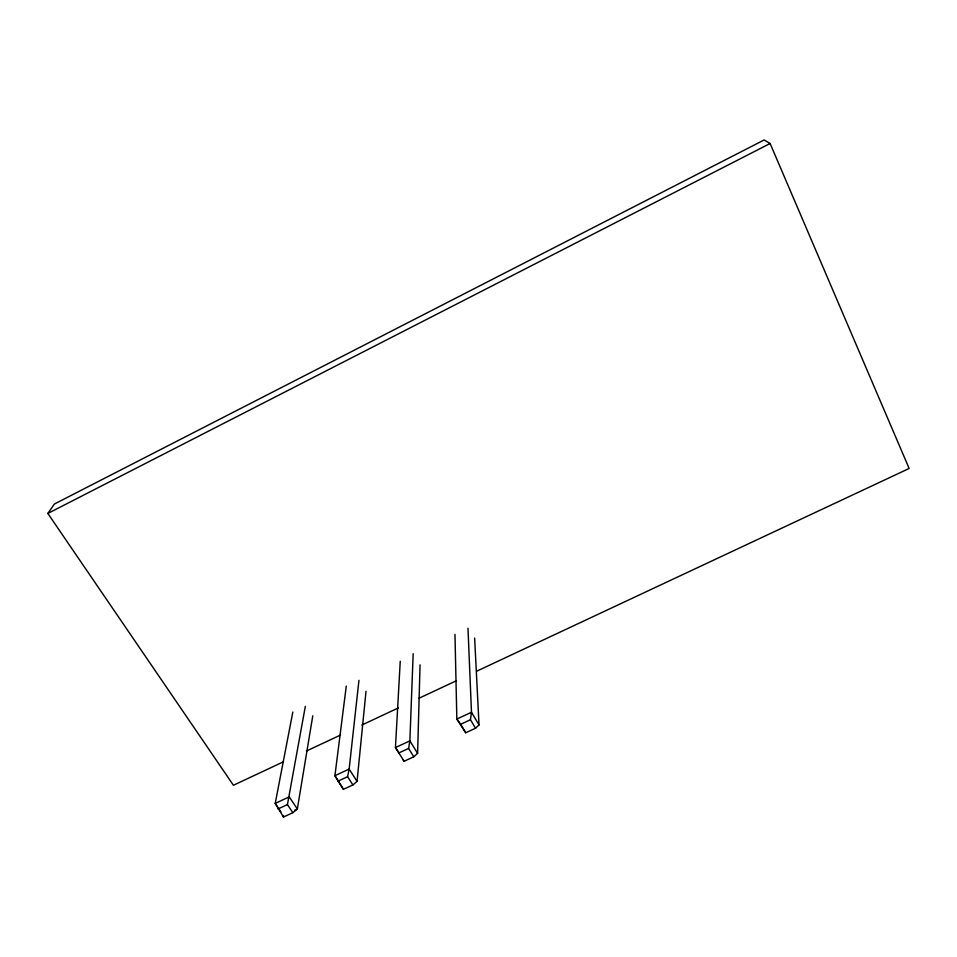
<?xml version="1.0" encoding="UTF-8"?>
<svg xmlns="http://www.w3.org/2000/svg" width="957" height="957" viewBox="0 0 957 957"><rect width="100%" height="100%" fill="white"/><g stroke="black" fill="none" stroke-linecap="round" stroke-linejoin="round"><path stroke-width="1.44" d="M403.22 760.025L404.129 761.258L413.771 756.796L417.599 753.362L420.051 664.876M413.173 653.703L409.871 740.874L408.591 748.434L413.771 756.796M400.241 661.275L395.444 747.573L404.129 761.258M346.278 686.085L334.914 775.684L343.384 789.334L352.894 784.943L357.045 781.379L366.005 691.337M358.947 680.331L349.138 769.081L347.582 776.713L352.894 784.943M454.97 634.395L456.848 719.054L465.748 732.763L475.533 728.241L470.461 719.748L471.478 712.259L467.985 628.223M312.783 715.764L297.328 809L292.866 812.696L283.487 817.027L275.221 803.402L292.83 712.056M305.331 706.374L287.435 804.598L292.866 812.696M283.428 761.808L233.424 785.254L47.85 513.442L54.405 504.016L764.117 139.973L770.11 143.49L909.15 468.463L476.682 671.204M475.533 728.241L479.026 724.963L474.636 638.08M47.85 513.442L770.11 143.49M306.407 751.042L340.19 735.203M361.818 725.059L398.303 707.953M418.568 698.454L456.417 680.714M278.044 808.952L287.435 804.598M338.06 781.127L347.582 776.713M408.591 748.434L398.925 752.908L395.444 747.573L409.871 740.874L417.599 753.362M479.026 724.963L471.478 712.259L456.848 719.054L460.664 724.293L470.461 719.748M294.792 810.172L297.328 809L289.241 796.882L275.221 803.402L280.903 811.847M357.045 781.379L349.138 769.081L334.914 775.684L343.384 789.334M460.664 724.293L465.748 732.763M283.344 815.46L283.487 817.027"/></g></svg>
